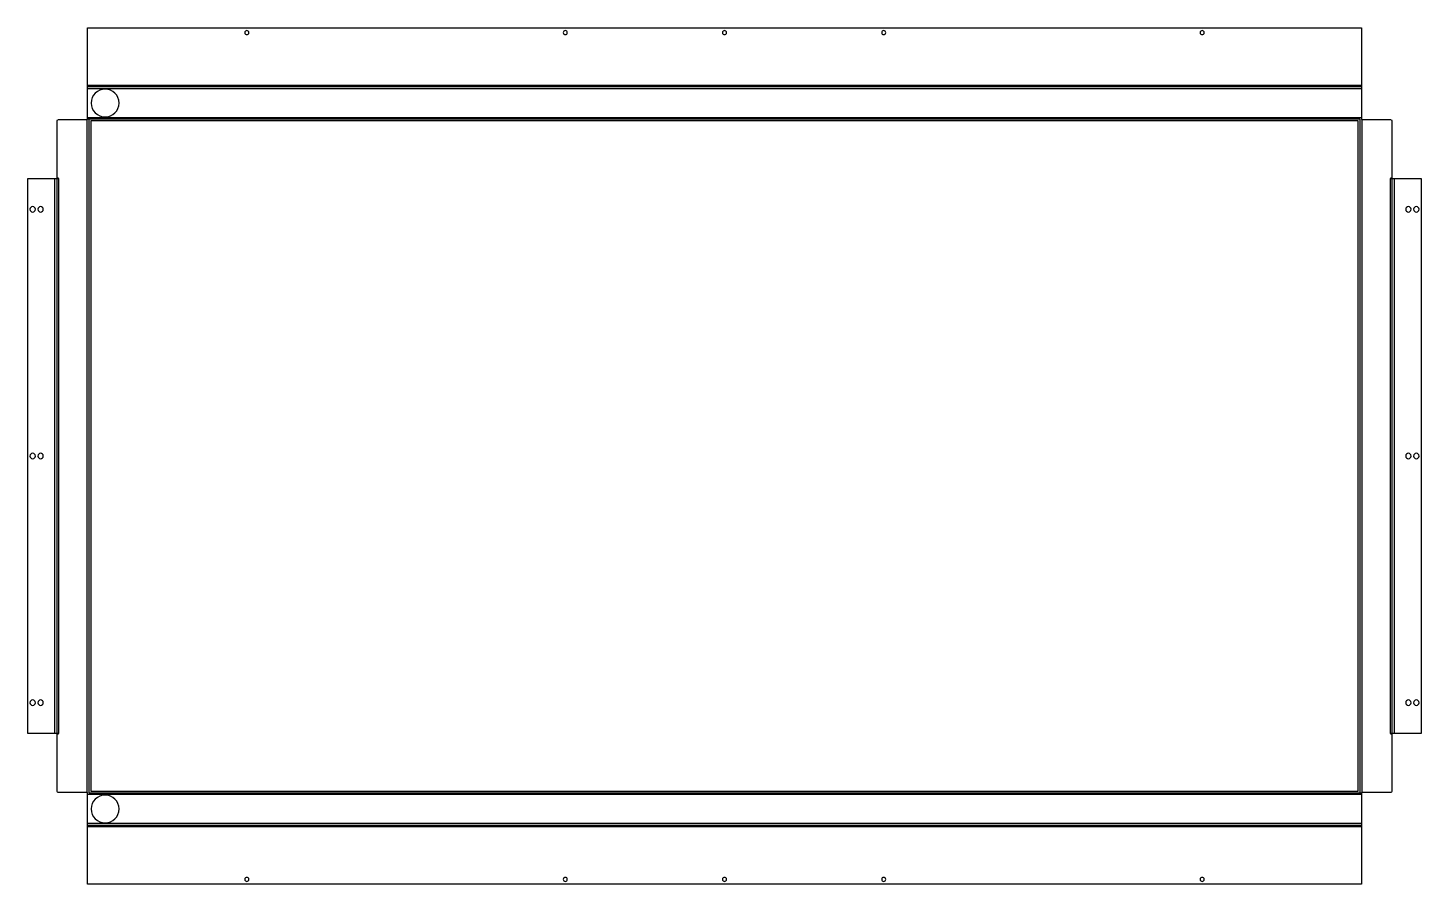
# Model space of a CAD drawing. Header units: millimetres. Extents: x -38 to 838, y 0 to 538.
import ezdxf

# ---------------------------------------------------------------- set-up
doc = ezdxf.new("R2010")
doc.units = ezdxf.units.MM

msp = doc.modelspace()

# ---------------------------------------------------------------- linework, layer by layer
at = {"layer": 'BEND'}
for p, q in [((799.98, 500.92), (0, 500.92)), ((0.86, 481.79), (0.86, 57.39)), ((799.12, 480.65), (0, 480.65)), ((799.12, 56.26), (799.12, 480.65)), ((-19.4, 443.42), (-19.4, 94.62)), ((819.38, 94.62), (819.38, 443.42)), ((0.86, 57.39), (799.98, 57.39)), ((0, 37.13), (799.98, 37.13))]:
    msp.add_line(p, q, dxfattribs=at)
at = {"layer": 'BEND_EXTENT'}
for p, q in [((0, 502.05), (799.98, 502.05)), ((799.98, 499.79), (0, 499.79)), ((0, 481.79), (799.98, 481.79)), ((-0.27, 57.62), (-0.27, 480.42)), ((800.25, 480.42), (800.25, 57.62)), ((-20.53, 94.62), (-20.53, 443.42)), ((-18.27, 443.42), (-18.27, 94.62)), ((818.25, 94.62), (818.25, 443.42)), ((820.51, 443.42), (820.51, 94.62)), ((799.98, 56.26), (0, 56.26)), ((0, 38.26), (799.98, 38.26)), ((799.98, 36), (0, 36))]:
    msp.add_line(p, q, dxfattribs=at)
msp.add_lwpolyline([(1.99, 479.52), (1.99, 58.52), (797.99, 58.52), (797.99, 479.52)], close=True, dxfattribs=at)
at = {"layer": 'INTERIOR_PROFILES', "extrusion": (0, 0, -1)}
for centre, radius in [((-99.99, 535.05), 1.26), ((-299.99, 535.05), 1.26), ((-399.99, 535.05), 1.26), ((-499.99, 535.05), 1.26), ((-699.99, 535.05), 1.26), ((-11, 490.79), 8.75), ((34.53, 424.02), 1.7), ((29.53, 424.02), 1.7), ((-829.51, 424.02), 1.7), ((-834.51, 424.02), 1.7), ((34.53, 269.02), 1.7), ((29.53, 269.02), 1.7), ((-829.51, 269.02), 1.7), ((-834.51, 269.02), 1.7), ((34.53, 114.02), 1.7), ((29.53, 114.02), 1.7), ((-829.51, 114.02), 1.7), ((-834.51, 114.02), 1.7), ((-11, 47.26), 8.75), ((-99.99, 3), 1.26), ((-299.99, 3), 1.26), ((-399.99, 3), 1.26), ((-499.99, 3), 1.26), ((-699.99, 3), 1.26)]:
    msp.add_circle(centre, radius, dxfattribs=at)
at = {"layer": 'OUTER_PROFILES'}
msp.add_lwpolyline([(0, 57.62), (-18.27, 57.62, -0.414214), (-19.17, 58.52), (-19.17, 94.52), (-18.27, 94.52), (-18.27, 94.62), (-37.53, 94.62), (-37.53, 443.42), (-18.27, 443.42), (-18.27, 443.52), (-19.17, 443.52), (-19.17, 479.52, -0.414214), (-18.27, 480.42), (0, 480.42), (0, 538.05), (799.98, 538.05), (799.98, 480.42), (818.25, 480.42, -0.414214), (819.15, 479.52), (819.15, 443.52), (818.25, 443.52), (818.25, 443.42), (837.51, 443.42), (837.51, 94.62), (818.25, 94.62), (818.25, 94.52), (819.15, 94.52), (819.15, 58.52, -0.414214), (818.25, 57.62), (799.98, 57.62), (799.98, 0), (0, 0)], format="xyb", close=True, dxfattribs=at)

doc.saveas('drawing.dxf')
